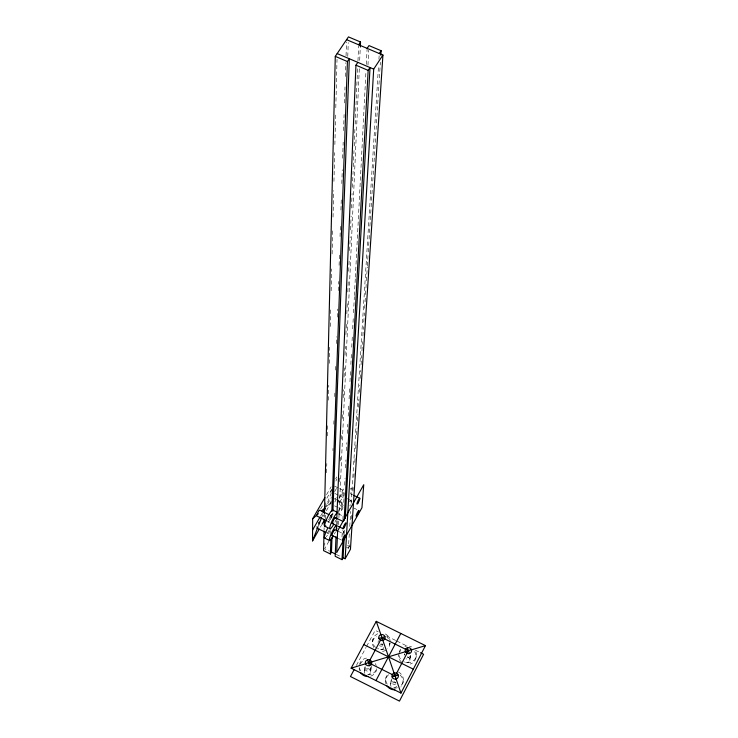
<?xml version="1.0" encoding="UTF-8"?>
<svg xmlns="http://www.w3.org/2000/svg" width="738" height="738" viewBox="0 0 738 738"><rect width="100%" height="100%" fill="white"/><g stroke="black" fill="none" stroke-linecap="round" stroke-linejoin="round"><path stroke-width="0.55" stroke-dasharray="3.69 2.77" d="M324.065 529.912L324.12 527.605M324.36 517.237L324.416 514.93M324.729 545.299L324.794 543.002M325.403 518.814L325.523 514.211M325.809 502.689L325.698 507.301L331.482 502.108M326.565 472.754L326.805 463.538M327.497 435.9L327.792 424.387M328.401 400.199L328.779 385.236M329.332 363.354L329.748 347.229M330.264 326.5L330.735 308.078M331.168 290.8L331.722 268.918M332.1 253.955L332.718 229.767M333.032 217.101L333.705 190.616M333.936 181.4L334.665 152.609M334.868 144.547L335.661 113.458M335.799 107.702L337.026 59.335M330.19 533.565L330.264 531.259M330.642 519.746L330.799 515.142M332.939 450.669L333.013 448.372M333.816 424.193L333.936 420.743M334.738 396.564L334.849 393.105M335.615 370.079L335.799 364.323M336.491 343.604L336.722 336.694M337.367 317.128L337.635 309.065M338.253 290.643L338.558 281.436M339.093 265.311L339.471 253.798M340.043 236.529L340.384 226.169M340.919 210.053L341.343 197.387M341.805 183.577L342.257 169.758M342.644 158.246L343.179 142.13M343.557 130.617L344.092 114.501M344.48 102.988L345.015 86.863M345.356 76.503L345.818 62.693M346.039 55.784L346.5 41.965M331.63 518.316L331.786 513.713M331.74 517.882L331.897 513.279M347.764 56.457L348.244 42.656M332.801 515.281L332.884 512.984M336.546 524.109L336.685 520.659M337.561 524.524L337.764 520.779M338.567 502.384L338.668 500.087M339.48 481.693L339.628 477.385M340.384 460.992L340.642 455.245M341.343 439.147L341.546 434.553M342.257 418.455L342.497 411.859M343.161 397.754L343.511 389.71M344.074 377.063L344.471 367.865M345.033 355.218L345.375 346.325M345.938 334.517L346.39 324.176M346.851 313.825L347.349 302.322M347.81 291.98L348.253 280.8M348.714 271.28L349.203 258.955M349.627 250.588L350.227 236.787M350.532 229.887L351.14 216.096M351.491 208.042L352.081 193.421M352.404 187.351L353.105 171.253M353.308 166.65L354.019 150.561M354.222 145.958L354.95 127.895M355.181 124.113L357.626 66.964M357.958 60.876L358.613 45.931M338.594 524.617L338.862 518.86M338.908 517.707L359.314 68.496M359.683 60.433L360.31 46.614M341.989 536.895L342.34 530.004M342.875 519.653L343.17 513.906M343.76 502.412L344.12 495.521M344.646 485.17L345.006 478.27M345.541 467.929L345.947 459.885M346.426 450.687L346.842 442.643M347.312 433.446L347.782 424.249M348.198 416.204L348.733 405.854M349.092 398.963L349.618 388.612M349.978 381.721L350.568 370.227M350.864 364.48L351.454 352.985M351.749 347.229L352.404 334.591M352.699 328.844L353.29 317.349M353.53 312.746L354.36 296.658M354.415 295.504L355.301 278.263M355.365 277.119L365.956 71.355M366.316 64.464L367.137 48.367M343.059 535.013L343.299 530.419M367.958 65.119L368.751 50.184M343.438 533.168L343.567 530.871M344.415 533.583L344.609 530.124M346.445 547.31L348.391 548.26L349.332 533.297M349.757 526.397L350.698 511.443M351.196 503.39L378.566 65.018M378.926 59.261L379.138 55.811M348.391 548.26L349.452 546.369L349.6 544.072M351.214 518.768L351.436 515.318M352.976 491.167L353.345 485.42M353.862 477.366L354.231 471.619M354.821 462.422L355.181 456.665M355.698 448.621L356.067 442.874M356.583 434.82L357.017 427.92M357.46 421.02L357.902 414.119M358.345 407.219L358.862 399.166M359.295 392.265L359.738 385.365M360.181 378.465L360.697 370.421M361.066 364.673L361.648 355.467M361.943 350.873L362.533 341.666M362.902 335.919L363.483 326.722M363.779 322.119L364.369 312.921M364.664 308.318L365.467 295.67M365.541 294.517L366.352 281.87M366.426 280.717L367.312 266.916M367.386 265.772L368.188 253.116M368.262 251.972L380.384 62.223M364.406 671.008L364.978 665.694A3.201 3.081 7.2 0 0 367.856 669.44A3.201 3.081 7.2 0 0 371.297 666.23M372.662 641.322L372.875 639.505M370.596 672.327L371.408 665.63M378.077 642.466L378.308 640.658M389.692 644.938L389.959 643.139A8.736 8.321 8.9 0 1 387.93 646.968M385.67 679.43L385.928 677.724M390.577 684.089L391.472 678.619M402.893 683.111L403.216 681.423M409.784 660.39L410.817 655.003A3.192 3.044 14.1 0 1 407.081 657.318M415.918 657.927L416.278 656.165M321.989 516.692L322.81 514.589M331.344 492.772L325.689 507.227L331.297 497.477M335.928 481.056L336.712 479.036M356.371 665.482L366.048 647.401M366.583 646.396L375.19 630.335L378.28 631.857M328.927 541.212L324.646 548.758L329.517 551.129M323.078 516.443L324.185 514.515M326.39 510.668L331.362 502.006M320.366 527.2L321.491 525.244M334.784 502.034L335.882 500.106M320.56 509.128L322.847 505.17M326.842 498.233L332.34 488.685M320.569 516.139L322.275 513.168M334.655 491.628L336.897 487.726M326.556 494.691L331.113 486.785M335.67 478.888L336.814 476.914M334.784 499.183L336.436 497.716M334.674 486.222L338.687 488.141M339.683 488.621L343.696 490.549M350.716 493.906L352.727 494.866M347.164 498.676L351.14 500.585M334.886 493.491L338.89 495.419M339.895 495.899L344.397 498.058M349.923 500.705L351.925 501.674M334.388 498.704L337.46 500.18M338.484 500.668L343.604 503.131M353.843 508.048L356.906 509.524M338.779 501.655L342.838 503.602M334.572 505.844L337.644 507.32M338.668 507.818L342.764 509.792M338.244 513.805L343.225 516.203A8.819 1.476 -64.3 0 1 343.133 515.53M329.858 515.05L332.349 516.259M327.34 521.102L329.914 522.347M338.115 531.231L343.271 533.722M327.008 533.002L329.01 533.971M338.299 538.472L341.39 539.976M347.506 545.419L349.452 546.369M336.251 554.413L340.163 556.314M386.518 635.935L395.789 640.51M396.823 641.027L407.118 646.119M415.365 650.187L419.488 652.226M331.242 491.499A3.256 0.59 -64.3 0 1 331.307 489.58M318.475 525.659A3.229 0.581 -64.1 0 1 317.7 527.015M316.805 526.747A3.229 0.581 -64.1 0 1 317.054 526.065M331.141 503.464A3.201 0.572 -64.3 0 1 330.836 503.786M330.44 503.62A3.201 0.572 -64.3 0 1 331.214 501.194M335.891 520.106A9.059 1.55 -64.2 0 1 334.877 522.218M332.386 513.657A9.059 1.587 -64.2 0 1 326.639 524.958M330.31 515.272A3.293 0.572 -64.2 0 1 330.292 515.954M330.126 516.535A3.293 0.572 -64.2 0 1 327.488 521.157M350.135 489.294A8.976 1.531 -64.4 0 1 350.633 493.667M344.711 493.325A8.967 1.559 -64.4 0 1 340.163 501.047A8.967 1.559 -64.4 0 1 338.871 499.746M339.323 498.122A8.967 1.559 -64.4 0 1 344.074 488.233M344.083 492.117A3.266 0.572 -64.4 0 1 341.805 496.434A3.266 0.572 -64.4 0 1 341.906 494.359A3.266 0.572 -64.4 0 1 344.148 490.761M335.403 531.95A8.902 1.494 -64.1 0 1 334.406 534.035M330.421 529.533A8.902 1.531 -64.1 0 1 326.316 536.747M328.816 530.668A3.238 0.553 -64.1 0 1 327.377 532.882M349.397 501.702A8.819 1.476 -64.3 0 1 349.886 505.881M343.087 507.606A8.819 1.504 -64.3 0 1 338.613 513.943M338.327 511.96A8.819 1.504 -64.3 0 1 343.438 500.659M343.207 505.087A3.201 0.544 -64.3 0 1 341.122 508.74A3.201 0.544 -64.3 0 1 341.214 506.895A3.201 0.544 -64.3 0 1 343.299 503.233M383.751 647.484A3.146 2.998 9 0 1 378.05 648.444M381.315 643.905A3.146 2.998 9 0 1 382.764 644.625M407.311 656.783A3.155 3.017 14.3 0 1 409.313 661.479A3.155 3.017 14.3 0 1 404.073 661.359M396.527 686.174A3.183 3.072 13.9 0 1 393.88 687.834M391.039 686.414A3.183 3.072 13.9 0 1 395.789 682.493M414.608 651.626A8.736 8.349 14.2 0 1 410.171 664.108M401.61 662.281A8.736 8.349 14.2 0 1 398.824 654.292M399.562 652.235A8.736 8.349 14.2 0 1 400.835 650.455M415.974 651.82A8.764 8.367 14.1 0 1 403.815 661.792M400.411 658.85A8.764 8.367 14.1 0 1 398.972 654.698M399.129 652.512A8.764 8.367 14.1 0 1 401.14 648.665M404.904 646.35A8.764 8.367 14.1 0 1 407.136 645.971M409.406 646.165A8.764 8.367 14.1 0 1 411.564 646.912M404.692 655.252A3.192 3.044 14.1 0 1 404.581 653.674M410.374 655.196A3.173 3.035 14.2 0 1 405.965 658.803M404.535 654.698A3.173 3.035 14.2 0 1 404.996 654.053M364.84 673.305A3.164 3.053 7.3 0 1 366.26 668.849A3.164 3.053 7.3 0 1 370.587 671.017A3.164 3.053 7.3 0 1 367.662 674.726M389.849 642.78A8.699 8.303 8.9 0 1 387.671 648.757M385.946 650.16A8.699 8.303 8.9 0 1 381.666 651.451M373.889 647.586A8.699 8.303 8.9 0 1 376.417 636.128M386.952 637.023A8.699 8.303 8.9 0 1 388.428 638.674M384.157 649.292A8.736 8.321 8.9 0 1 377.478 648.72M375.596 647.466A8.736 8.321 8.9 0 1 378.686 633.389M385.328 633.951A8.736 8.321 8.9 0 1 390.116 640.971M383.151 643.877A3.173 3.026 8.9 0 1 379.987 644.006M382.911 645.676A3.164 3.017 8.9 0 1 379.064 645.353M400.097 675.012A8.81 8.487 13.7 0 1 400.872 687.023M385.937 683.831A8.81 8.487 13.7 0 1 389.443 674.117M398.492 672.023A8.838 8.505 13.6 0 1 401.177 685.344M397.367 687.724A8.838 8.505 13.6 0 1 393.557 688.047M387.201 684.163A8.838 8.505 13.6 0 1 386.684 675.639M395.586 682.53A3.21 3.09 13.6 0 1 391.426 678.905M396.038 683.886A3.201 3.081 13.7 0 1 391.887 679.181M370.624 676.174A8.773 8.441 7.2 0 0 376.491 669.938L376.712 668.204A8.801 8.459 7.2 0 1 368.576 674.846M359.563 670.639A8.773 8.441 7.2 0 1 359.148 668.471M360.098 664.209A8.773 8.441 7.2 0 1 363.133 660.999M375.245 663.582A8.773 8.441 7.2 0 1 376.232 665.575M360.716 670.916A8.801 8.459 7.2 0 1 359.314 666.728M359.498 664.532A8.801 8.459 7.2 0 1 367.644 657.927M370.937 667.18A3.192 3.072 7.2 0 1 369.406 670.833A3.192 3.072 7.2 0 1 365.393 669.975A3.192 3.072 7.2 0 1 365.541 666.027"/><path stroke-width="1.11" d="M319.25 529.155L312.534 540.88L312.672 518.749L324.877 497.596M324.037 531.065L323.567 550.649L330.393 553.98L331.463 552.079L332.008 537.135M324.166 525.299L324.305 519.543M324.443 513.786L335.283 56.374L348.447 36.9L360.522 42.001L360.31 46.614M330.393 553.98L330.91 539.026M331.869 511.406L347.423 61.549L349.314 58.745L332.967 510.678M336.011 536.757L335.181 556.314L342.026 559.653L343.087 557.744L344.102 539.33M336.251 531.009L336.491 525.253M336.74 519.506L355.956 65.184L357.829 62.37M342.026 559.653L343.069 540.078M344.12 520.511L368.161 70.387L370.024 67.555L345.246 518.62M343.087 557.744L345.144 558.749L373.696 69.114L382.93 55.055L346.574 39.667M380.826 55.322L381.122 50.719L368.991 45.59L367.137 48.367M382.93 55.055L350.449 549.256L345.144 558.749M312.534 540.88L317.875 527.209M318.696 525.105L321.574 517.744M323.631 512.486L325.283 508.279M400.965 693.093L425.466 645.621L376.26 621.359L351.14 668.167L400.965 693.093L395.826 678.167M375.974 680.593L400.789 633.453M354.222 669.495L350.458 676.525L399.47 701.1L423.603 654.265L420.512 652.733M322.045 524.266L324.286 520.355M312.598 530.004L319.997 517.126M322.847 512.181L325.126 508.214M379.286 53.514L381.122 50.719M358.659 44.778L360.522 42.001M312.672 518.749L318.364 513.713M321.62 510.825L324.877 507.947M392.109 676.949L398.234 675.076M365.458 663.656L371.583 661.801M405.356 651.553L411.426 649.717M351.14 668.167L365.421 663.84M370.91 662.17L405.891 651.562M411.324 649.91L425.466 645.621M378.889 638.453L384.95 636.626M337.174 53.579L373.696 69.114M335.283 56.374L347.423 61.549M355.956 65.184L368.161 70.387M353.723 495.346L359.747 498.233M332.903 510.17L338.004 512.633M319.766 510.179L328.844 514.561M334.904 517.486L342.976 521.379M316.796 516L326.888 520.88M331.934 523.325L343.041 528.694M324.748 526.222L329.849 528.694M316.648 527.974L325.928 532.476M332.109 535.474L337.266 537.974M324.452 538.03L329.471 540.465M331.463 552.079L335.292 553.943M363.797 644.588L413.308 669.172M407.367 647.706L409.424 653.564M394.147 673.038L396.195 678.988M376.26 621.359L380.919 634.634A3.201 3.044 8.8 0 1 385.042 638.204A3.201 3.044 8.8 0 1 379.793 639.781A3.201 3.044 8.8 0 1 380.919 634.634L394.35 673.905M367.524 659.781A3.22 3.09 7.2 0 1 371.675 663.397A3.22 3.09 7.2 0 1 366.371 665.012A3.22 3.09 7.2 0 1 367.524 659.781L369.517 665.685M316.962 514.737A3.284 0.6 -64.1 0 1 317.211 514.035M317.524 513.27A3.284 0.6 -64.1 0 1 317.903 512.495M318.299 511.766A3.284 0.6 -64.1 0 1 318.696 511.12M319.065 510.613A3.284 0.6 -64.1 0 1 319.379 510.272M318.512 523.196A3.229 0.581 -64.1 0 1 318.871 522.688M319.185 522.347A3.229 0.581 -64.1 0 1 319.416 522.2M333.797 524.238A9.059 1.55 -64.2 0 1 329.775 528.509A9.059 1.55 -64.2 0 1 332.635 519.755A9.059 1.55 -64.2 0 1 337.626 512.486M325.79 525.917A9.059 1.587 -64.2 0 1 327.312 517.652A9.059 1.587 -64.2 0 1 333.013 510.871M333.124 523.122A3.293 0.563 -64.2 0 1 332.57 522.522A3.293 0.563 -64.2 0 1 334.499 518.51A3.293 0.563 -64.2 0 1 335.384 518.417M336.952 528.039A8.902 1.494 -64.1 0 1 336.27 529.902M333.345 536.019A8.902 1.494 -64.1 0 1 329.72 537.91A8.902 1.494 -64.1 0 1 336.482 524.958M325.486 537.698A8.902 1.531 -64.1 0 1 324.499 536.231A8.902 1.531 -64.1 0 1 327.497 528.62M332.386 535.308A3.238 0.544 -64.1 0 1 332.275 533.989A3.238 0.544 -64.1 0 1 334.148 530.299A3.238 0.544 -64.1 0 1 334.904 530.345M394.812 689.79A8.81 8.487 13.7 0 1 386.933 685.851M368.373 676.562A8.773 8.441 7.2 0 1 360.541 672.641M337.644 530.843L336.676 552.642L361.952 507.707L363.751 484.728L337.644 530.843M408.391 650.63L395.171 676.017L368.52 662.724L381.915 637.54L408.391 650.63M357.921 503.168A3.266 0.535 -64.4 0 0 359.867 498.288A3.266 0.535 -64.4 0 0 357.423 502.098A3.266 0.535 -64.4 0 0 357.921 503.168M344.056 527.725A3.303 0.544 -64.2 0 0 346.002 522.845A3.303 0.544 -64.2 0 0 343.502 526.738A3.303 0.544 -64.2 0 0 344.056 527.725M343.419 539.496A3.238 0.517 -64.2 0 0 345.329 534.718A3.238 0.517 -64.2 0 0 342.875 538.574A3.238 0.517 -64.2 0 0 343.419 539.496M357.044 515.281A3.21 0.517 -64.3 0 0 358.954 510.511A3.21 0.517 -64.3 0 0 356.555 514.275A3.21 0.517 -64.3 0 0 357.044 515.281M405.725 652.281A3.21 3.063 14 0 0 411.26 652.051A3.21 3.063 14 0 0 408.179 647.567A3.21 3.063 14 0 0 405.725 652.281M392.478 677.696A3.238 3.109 13.5 0 0 398.059 677.456A3.238 3.109 13.5 0 0 394.968 672.899A3.238 3.109 13.5 0 0 392.478 677.696"/></g></svg>
